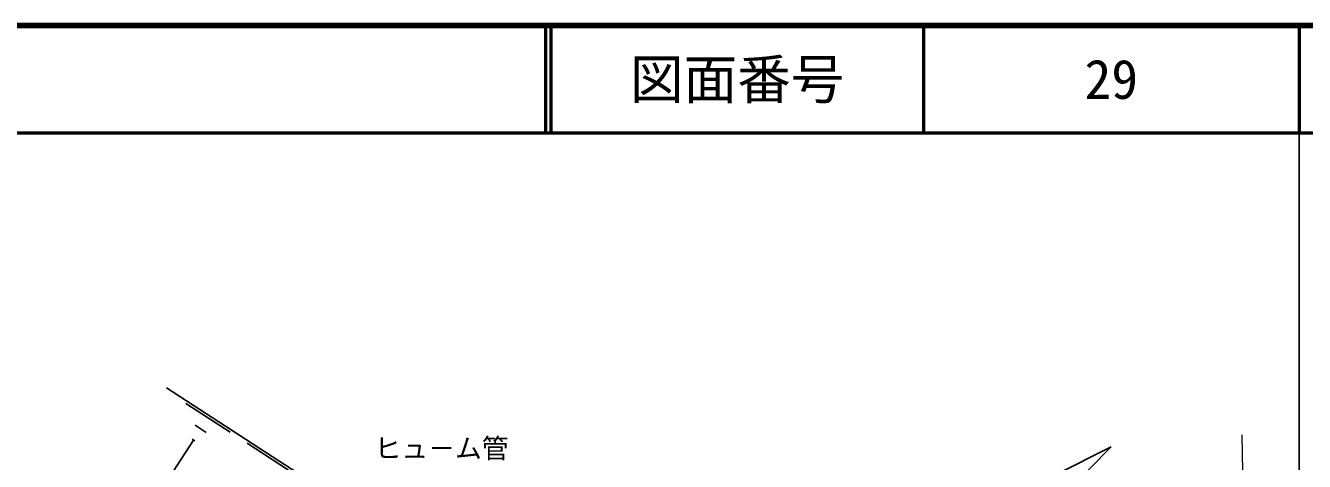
# Model space of a CAD drawing. Units: millimetres, scale not verified. Extents: x 40000 to 680000, y 20000 to 380000.
# Drawn here: x 460278 to 579500, y 339378 to 380000 of the extents above; entities that cross this region are included whole.
import ezdxf
from ezdxf.enums import TextEntityAlignment as Align

# ---------------------------------------------------------------- set-up
doc = ezdxf.new("R2010")
doc.units = ezdxf.units.MM
doc.header["$LTSCALE"] = 1000
doc.linetypes.add('CHAIN', pattern=[18.5, 12, -1.5, 3.5, -1.5])
for name, color, linetype, lineweight in [('M-BGD', 7, 'Continuous', 25), ('M-BMK', 2, 'CHAIN', 13), ('M-STR-HTXT', 7, 'Continuous', 13), ('M-TTL', 2, 'Continuous', 140), ('M-TTL-BAND', 7, 'Continuous', 25), ('M-TTL-LINE', 7, 'Continuous', 50)]:
    doc.layers.add(name, color=color, linetype=linetype, lineweight=lineweight)
doc.layers.add('M-TTL-TXT', color=7, linetype='Continuous')
doc.styles.add('ＭＳ ゴシック', font='')
doc.styles.get('ＭＳ ゴシック').set_extended_font_data('MS Gothic')

msp = doc.modelspace()

# ---------------------------------------------------------------- linework, layer by layer
at = {"layer": 'M-BGD'}
for p, q in [((473424, 346237), (515748, 318790)), ((515748, 318790), (473424, 346237)), ((475208, 344782), (479344, 342100)), ((476089, 342742), (477123, 342072)), ((475935, 341373), (472307, 335779)), ((475806, 341457), (476064, 341289)), ((480927, 341073), (484801, 338561)), ((538217, 317292), (561486, 340733)), ((561486, 340733), (556420, 338193))]:
    msp.add_line(p, q, dxfattribs=at)
at = {"layer": 'M-BMK'}
msp.add_line((574469, 299233), (573705, 341840), dxfattribs=at)
at = {"layer": 'M-TTL'}
msp.add_line((680000, 380000), (40000, 380000), dxfattribs=at)
at = {"layer": 'M-TTL-BAND'}
msp.add_line((579000, 20000), (579000, 370000), dxfattribs=at)
at = {"layer": 'M-TTL-LINE'}
for p, q in [((508747, 380000), (508747, 370000)), ((509247, 380000), (509247, 370000)), ((543997, 380000), (543997, 370000)), ((579000, 380000), (579000, 370000)), ((40000, 370000), (680000, 370000))]:
    msp.add_line(p, q, dxfattribs=at)

# ---------------------------------------------------------------- texts
at = {"layer": 'M-STR-HTXT', "style": 'ＭＳ ゴシック'}
msp.add_text('ヒュ－ム管', height=1833, rotation=359.979, dxfattribs=at).set_placement((492810, 339137), align=Align.BOTTOM_LEFT)
at = {"layer": 'M-TTL-TXT', "style": 'ＭＳ ゴシック'}
for s, p in [('図面番号', (526622, 375000)), ('29', (561497, 375000))]:
    msp.add_text(s, height=3666, dxfattribs=at).set_placement(p, align=Align.MIDDLE_CENTER)

doc.saveas('drawing.dxf')
